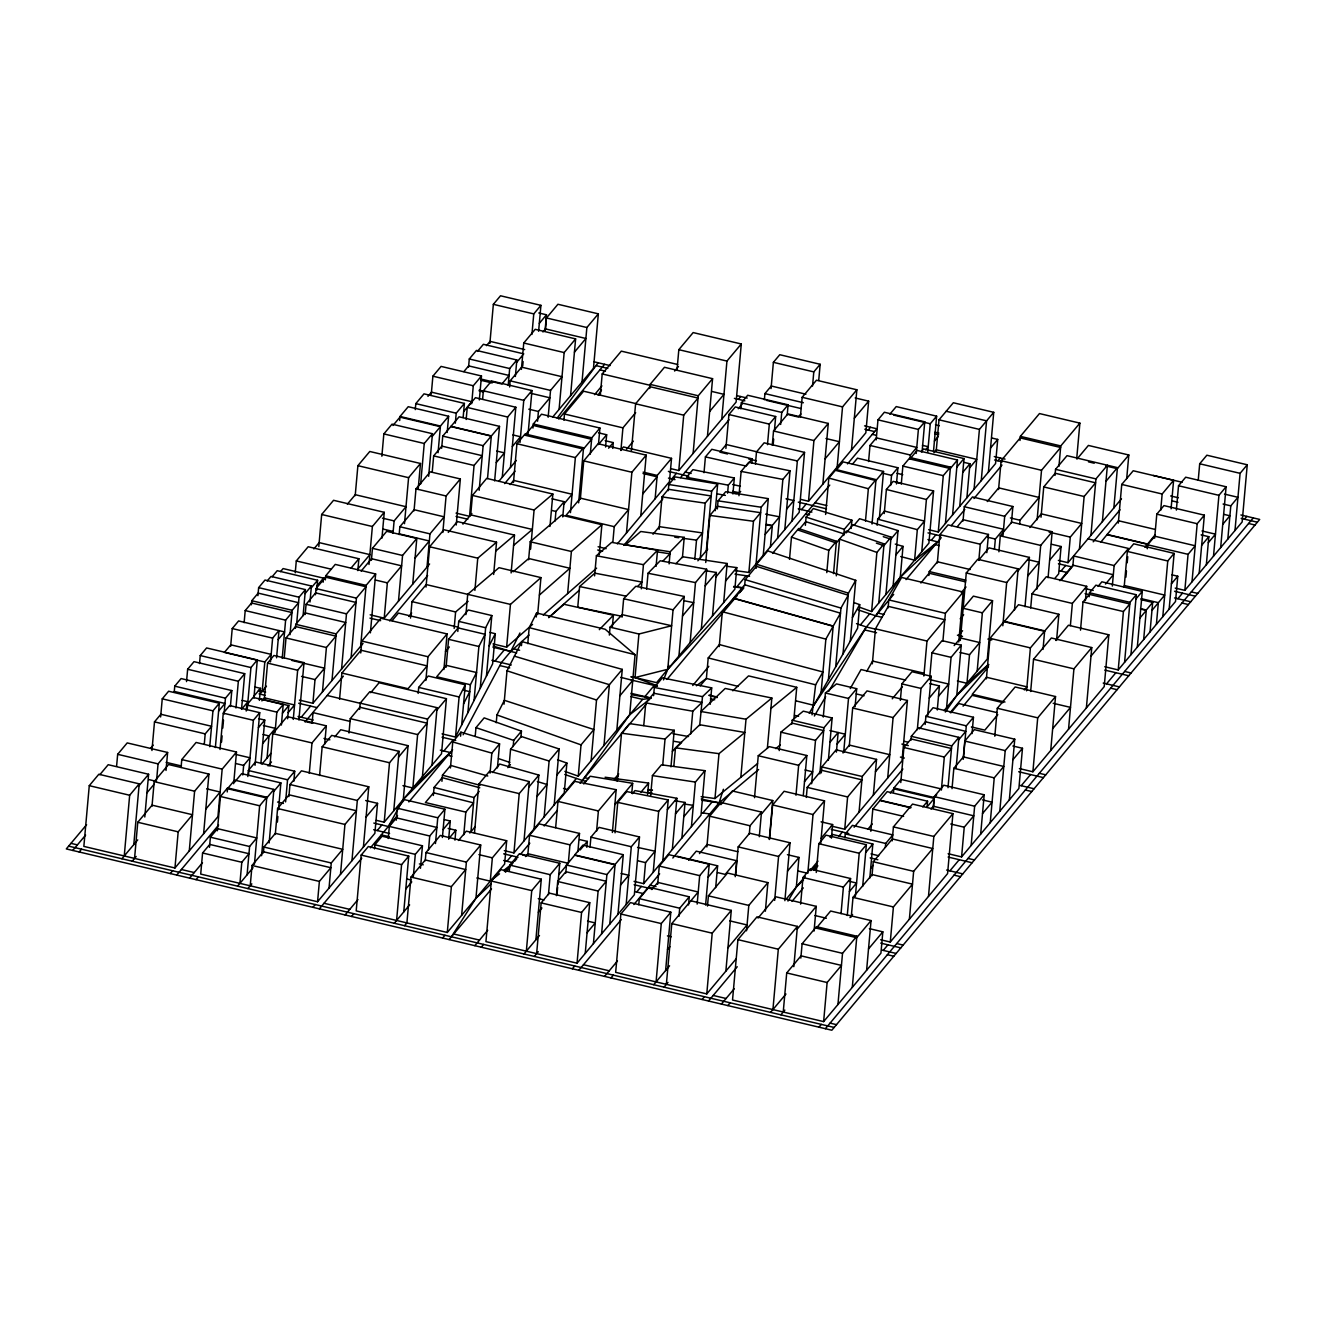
<?xml version="1.0" encoding="UTF-8"?>
<svg xmlns="http://www.w3.org/2000/svg" width="1326" height="1326" viewBox="0 0 1326 1326"><rect width="100%" height="100%" fill="white"/><g stroke="black" fill="none" stroke-linecap="round" stroke-linejoin="round"><path stroke-width="1.5" d="M133.793 844.579L139.213 783.848L98.82 774.268L89.273 785.672L83.853 846.402L174.949 867.983L217.928 816.667L222.171 769.13L236.492 752.024L196.099 742.461L181.778 759.566L181.065 767.489M116.589 766.279L117.666 754.312L127.213 742.908L167.623 752.472L166.015 770.439M124.246 855.966L129.666 795.252L139.213 783.848M134.556 858.419L137.771 822.269L152.109 805.164L192.502 814.728L178.181 831.833L174.949 867.983M144.783 817.015L148.611 774.268L108.202 764.704L99.848 774.682M151.943 750.499L154.496 721.874L160.86 714.266L211.58 726.283L205.198 733.875L204.287 744.101M151.993 806.324L154.197 781.627L168.535 764.522L208.928 774.086L203.607 833.772M160.628 716.952L162.253 698.835L168.617 691.227L219.32 703.244L215.359 747.549M156.634 779.837L158.059 763.875L167.623 752.472M174.22 692.155L174.75 686.155L181.115 678.564L231.818 690.564L230.392 706.526M186.535 681.597L187.646 669.265L194.01 661.657L244.713 673.674L241.597 708.598M199.53 663.564L200.243 655.558L206.607 647.95L257.31 659.95L253.912 698.023M189.27 850.878L194.607 791.191L208.928 774.086M209.74 746.72L212.956 710.835L219.32 703.244M239.923 883.365L241.796 862.265L248.956 853.712L209.757 844.43L202.58 852.983L200.707 874.083L317.56 901.746L374.86 833.341L377.545 803.341L365.661 800.523M209.491 847.331L210.386 837.203L217.563 828.667L256.763 837.949L249.603 846.502L247.084 874.812M220.017 749.472L223.265 713.156L229.63 705.548L259.73 712.675L255.04 765.301M221.541 742.079L222.105 735.831M222.785 728.107L223.497 720.117M224.028 714.134L225.453 698.172L231.818 690.564M230.641 646.392L232.232 628.557L238.597 620.949L284.56 631.938L278.195 639.546M217.365 830.756L220.431 796.478L227.591 787.926L266.808 797.224L261.587 855.701M227.227 791.97L227.591 787.926M235.962 707.985L238.349 681.266L244.713 673.674M244.133 622.656L245.211 610.573L251.575 602.982L291.985 612.546L285.62 620.154L282.206 658.409M233.674 783.716L236.492 752.024M251.426 604.772L251.774 600.728L258.156 593.12L298.549 602.7L292.184 610.291L289.996 634.706M246.205 711.051L246.752 705.001L253.117 697.41L283.217 704.537L281.377 725.04M247.183 709.708L250.946 667.558L257.31 659.95M257.924 595.656L258.636 587.633L265.001 580.042L305.411 589.606L303.09 615.645M242.791 774.997L243.653 765.4L250.017 757.792L235.962 754.477M247.813 776.539L248.343 770.505L255.504 761.953L294.72 771.235L293.825 781.279M248.476 775.064L253.365 720.283L259.73 712.675M259.399 700.393L260.476 688.327L254.625 686.951M262.2 691.277L264.819 661.989L271.184 654.381L230.774 644.817L224.409 652.409L264.819 661.989M264.255 699.995L267.554 663.099L273.918 655.492L304.019 662.619L298.897 720.018M260.874 763.643L264.752 720.068L258.736 718.642M250.216 885.801L252.039 865.464L263.493 851.773L330.837 867.718L319.384 881.409L317.56 901.746M270.504 661.889L272.626 638.121L279.007 630.53L276.57 657.812M254.426 864.254L259.647 805.777L266.808 797.224M267.056 758.024L269.029 735.897M269.874 766.113L272.775 733.659L287.112 716.554L326.312 725.836L324.688 744.101M263.41 852.833L263.924 847.049L275.377 833.358L342.721 849.303L331.268 862.994L329.03 888.072M275.046 732.383L276.852 712.128L283.217 704.537M284.212 658.127L286.018 637.955L295.565 626.552L335.959 636.132L326.411 647.519L322.45 691.89M269.128 842.971L273.902 789.418L234.685 780.119L227.525 788.672L266.741 797.97L273.902 789.418M295.234 572.815L296.295 560.931L308.179 546.743L358.882 558.743L357.821 570.628M275.278 834.468L277.598 808.495L289.068 794.821L356.412 810.766L344.942 824.44L340.484 874.381M277.383 822.07L277.88 816.485M278.493 809.705L280.88 782.92L241.664 773.638L234.503 782.191M295.4 628.375L295.764 624.331L305.311 612.927L345.721 622.491L336.158 633.894L331.997 680.487M287.626 718.758L288.803 705.598L258.703 698.47M296.709 623.237L299.046 597.214L305.411 589.606M285.587 801.899L287.56 779.787L294.72 771.235M293.261 719.421L297.654 670.227L304.019 662.619M288.902 796.578L289.98 784.528L301.433 770.837L368.777 786.799L363.407 847.016M305.162 614.518L306.091 604.291L315.638 592.888L356.031 602.452L346.484 613.855L341.561 669.083M309.986 602.021L311.411 585.993L271.018 576.429L267.189 580.987M318.804 546.561L321.671 514.488L333.555 500.3L384.258 512.317L381.954 538.174M315.472 594.744L316.019 588.578L325.566 577.175L365.976 586.755L356.412 598.142L351.108 657.679M316.715 590.319L317.61 580.274L277.217 570.694L272.128 576.777M323.13 582.213L323.494 578.136L283.101 568.572L280.548 571.622M299.427 700.095L312.903 703.294L315.024 679.592L324.572 668.188L291.869 660.447M312.14 722.819L313.052 712.626L350.313 721.46M325.334 579.876L325.699 575.815L335.246 564.412L375.639 573.976L370.385 632.85M309.273 773.373L311.991 742.941L326.312 725.836M319.599 775.495L322.168 746.803L331.715 735.4L399.06 751.345L393.756 810.799M355.202 495.659L357.887 465.675L369.772 451.486L420.475 463.487L418.154 489.476M339.555 699.299L341.893 673.044L361.004 650.237L427.154 665.901L408.06 688.708L341.893 673.044M349.003 733.013L350.279 718.642L359.827 707.239L427.171 723.184L417.624 734.587L412.85 787.992L402.955 785.638M360.655 646.276L366.092 585.379L375.639 573.976M360.755 652.956L361.816 641.071L380.927 618.264L447.077 633.944L443.895 669.564M368.993 564.462L372.374 526.505L384.258 512.317M371.396 560.252L372.457 548.334L386.711 531.312L416.812 538.439L412.734 584.103M381.855 456.227L383.844 433.917L392.032 424.154L432.442 433.718L428.646 476.283M359.644 709.311L360.191 703.145L369.755 691.741L437.083 707.686L431.961 765.185M351.954 860.707L357.324 800.473L368.777 786.799M399.673 420.524L400.038 416.48L408.226 406.701L448.619 416.265L447.177 432.475M403.75 911.923L408.739 856.099L368.346 846.535L361.169 855.088L356.197 910.896L447.293 932.476L504.609 864.071L506.681 840.734L466.288 831.153L458.465 840.485M370.169 614.833L384.209 618.165L387.358 582.86L401.629 565.837L371.529 558.71L361.153 571.092M393.01 533.284L394.12 520.903L406.005 506.714L355.302 494.714L347.362 504.162M399.159 534.544L399.872 526.737L414.126 509.714L444.227 516.842L429.972 533.864L427.005 567.08M374.529 848.872L374.893 844.778L382.054 836.225L422.464 845.789L420.458 868.265M404.48 523.654L408.59 477.675L420.475 463.487M415.27 409.618L415.817 403.618L424.005 393.855L464.398 403.419L463.139 417.491M398.48 601.142L402.557 555.461L416.812 538.439M376.286 820.313L384.209 822.203L389.512 762.748L399.06 751.345M414.027 510.891L415.983 488.863L430.254 471.841L460.354 478.968L456.243 525.013M388.253 838.496L389.33 826.43L396.491 817.877L436.9 827.441L429.74 835.993L428.48 850.065M420.64 484.04L424.254 443.497L432.442 433.718M410.513 618.082L411.988 601.623L426.243 584.584L510.444 604.391L540.942 577.606L498.99 567.677L467.713 594.28L465.907 614.634M431.281 394.154L432.889 376.186L441.077 366.407L481.471 375.987L479.332 399.955M396.292 820.197L397.352 808.214L404.513 799.661L444.923 809.225L442.403 837.485M432.21 472.172L433.668 455.895L441.856 446.116L482.25 455.696L474.062 465.459L469.537 516.311L456.061 513.129M373.816 823.065L388.303 826.512L403.303 799.396L408.093 745.693L340.749 729.748L334.782 736.875M426.027 587.07L429.624 546.76L443.895 529.737L496.537 542.201L493.653 574.456M438.061 452.713L440.431 426.044L448.619 416.265M396.59 920.459L401.579 864.651L408.739 856.099M418.154 693.415L418.684 687.415L428.248 676.011L465.277 684.78L461.697 724.858M441.657 448.271L442.751 436.105L459.094 416.795L499.504 426.359L494.631 480.924M425.861 680.487L427.983 656.735L447.077 633.944M406.9 922.913L410.994 877.083L425.315 859.977L465.708 869.541L451.387 886.646L447.293 932.476M442.834 532.472L446.083 495.99L460.354 478.968M413.298 876.817L415.303 854.342L422.464 845.789M422.414 776.588L427.536 719.09L437.083 707.686M455.315 423.193L456.21 413.198L464.398 403.419M468.559 367.12L469.288 358.981L476.448 350.429L516.842 359.992L515.366 376.485M425.248 860.74L425.978 852.552L440.298 835.446L480.708 845.01L475.951 898.266L451.404 936.786M466.172 419.497L467.249 407.447L475.437 397.684L515.831 407.248L510.46 467.448M433.353 795.467L434.066 787.445L442.254 777.666L479.797 787.76M446.083 667.293L448.586 639.314L458.133 627.911L485.067 634.292L478.885 646.491L474.062 700.46M471.691 403.734L473.283 385.75L481.471 375.987M370.733 692.719L379.087 682.741L446.431 698.686L441.508 753.781L384.209 822.203M454.155 628.425L455.614 611.949L468.128 601.308M435.458 843.535L437.762 817.777L444.923 809.225M441.939 781.296L442.47 775.18L450.658 765.417L487.786 776.008M457.818 631.458L458.713 621.38L468.277 609.977L491.83 615.546L486.443 676.061M470.631 515.665L472.437 495.41L486.692 478.388L552.859 494.051L549.958 526.455M482.631 398.96L483.36 390.772L491.548 380.993L531.958 390.557L528.113 433.569M450.426 767.986L452.763 741.963L460.934 732.184L499.57 743.869L497.432 767.903M489.874 343.335L493.355 304.334L500.515 295.781L540.925 305.345L538.605 331.268M442.055 733.875L455.514 737.057L459.094 696.979L465.277 684.78M479.167 490.305L483.145 445.669L499.504 426.359M448.685 838.828L450.276 821.009L444.492 819.65M460.586 736.195L460.934 732.184M474.89 590.418L477.758 558.163L496.537 542.201M454.967 840.154L455.846 830.242L448.155 828.418M487.52 478.57L491.333 435.889L450.939 426.326M467.879 712.659L470.382 684.73L476.564 672.531L446.265 665.354L436.702 676.757L470.382 684.73M463.785 834.734L465.807 812.109L473.548 802.876L433.585 792.782L425.397 802.545L465.807 812.109M475.238 735.847L475.968 727.643L484.156 717.88L521.45 731.156L520.903 737.289M480.244 688.26L485.647 627.745L491.83 615.546M508.19 385.302L509.681 368.545L516.842 359.992M461.63 915.371L466.387 862.115L480.708 845.01M509.598 386.96L510.145 380.844L521.599 367.153L562.009 376.717L550.539 390.408L548.152 417.242M502.272 477.211L507.643 417.027L515.831 407.248M470.979 831.667L474.028 797.539L479.183 791.373M474.459 833.126L478.835 784.047L489.509 771.301L529.289 781.611L524.002 840.899M489.808 632.403L495.311 633.712L492.626 663.862L455.514 737.057M521.4 369.39L523.753 343.003L535.223 329.312L575.617 338.892L570.561 395.712M522.709 365.926L523.107 361.534M513.477 482.482L516.925 443.746L525.113 433.967L583.539 447.807L578.633 502.852M490.04 773.141L491.83 753.118L499.57 743.869M520.007 442.47L523.77 400.336L531.958 390.557M496.239 722.753L496.935 714.946L504.361 700.31L593.899 729.532L581.037 744.88L578.252 776.141L564.876 771.384M531.925 334.434L533.765 313.897L540.925 305.345M511.123 572.948L514.505 535.091L457.354 521.549L448.287 532.389M493.023 643.939L506.631 647.154L510.444 604.391M504.013 704.205L506.996 670.79L521.831 641.585L622.259 669.381L616.839 730.079M476.813 877.978L490.272 881.16L492.36 857.839L506.681 840.734M535.886 939.786L541.29 879.204L500.88 869.641L491.333 881.044L485.929 941.626L577.042 963.19L634.342 894.785L639.497 836.955L599.103 827.391L590.915 837.17L590.02 847.132M532.953 428.083L533.317 423.988L541.505 414.209L599.932 428.049L598.474 444.409M545.069 330.622L546.478 314.792L538.787 312.969M545.4 330.075L546.478 317.958L557.931 304.267L598.341 313.848L593.468 368.346L552.727 416.994M537.56 421.204L538.422 411.491L549.892 397.8L530.649 393.258M508.969 767.174L510.576 749.207L521.251 736.46L559.174 748.991L554.185 804.882M528.61 559.787L530.218 541.754L561.495 515.151L601.888 524.715L599.203 554.782M521.466 645.629L521.831 641.585M530.599 549.13L534.08 510.013L552.859 494.051M513.162 746.538L513.709 740.389L521.45 731.156M527.765 643.64L529.19 627.646L536.599 613.01L605.137 629.237L635.055 654.712L629.701 714.731L582.346 780.45L564.76 774.467M509.283 871.083L509.83 865.116L519.378 853.729L559.771 863.292L557.865 884.773M504.328 850.646L513.941 852.916L519.228 793.611L529.289 781.611M536.251 617.004L536.599 613.01M537.643 614.518L540.942 577.606M559.091 409.386L564.163 352.567L575.617 338.892M555.08 520.985L555.925 511.438L564.114 501.676L552.03 498.808M563.948 420.193L564.495 414.01L583.606 391.203L635.983 403.618M527.748 855.519L529.555 835.281L539.102 823.877L579.512 833.441L577.887 851.657M534.063 828.899L538.87 775.08L499.703 764.041L492.592 772.528M562.754 516.941L564.114 501.676M526.339 951.19L531.743 890.608L541.29 879.204M570.445 512.615L575.368 457.586L583.539 447.807M582.015 382.021L586.871 327.522L598.341 313.848M544.124 816.882L549.113 761.008L559.174 748.991M567.627 593.584L571.39 551.5L601.888 524.715M536.632 953.626L541.157 902.89L549.345 893.111L589.755 902.674L585.23 953.427M580.324 499.322L583.755 460.868L598.092 443.762L646.21 455.15L640.789 515.88M548.45 894.586L550.224 874.696L559.771 863.292M555.644 827.689L557.981 801.401L574.755 781.379L616.192 789.716L612.38 832.463M590.285 454.188L591.761 437.829L599.932 428.049M577.771 607.01L579.595 586.556L594.844 573.163L641.9 582.081L637.69 586.407M557.583 759.765L566.898 763.08L564.246 792.865L513.941 852.916M600.297 395.297L602.203 373.949L621.314 351.141L677.719 364.501M556.439 895.63L557.699 881.475L565.887 871.696L606.297 881.276L598.109 891.039L593.402 943.648M556.937 895.116L557.649 887.16M565.754 873.188L566.484 865.016L574.672 855.237L615.065 864.801L606.894 874.58L601.59 933.885M568.324 863.06L569.948 844.844L579.512 833.441M605.568 447.011L606.662 434.762L598.59 432.856M594.595 575.882L596.402 555.76L611.651 542.367L657.53 550.273L656.088 566.368M612.745 448.42L613.275 442.602L605.203 440.68M591.114 760.793L596.534 700.012L622.259 669.381M612.844 542.284L614.236 526.671L628.557 509.565L580.423 498.162L566.103 515.267L614.236 526.671M620.899 450.509L622.922 427.85L635.668 412.651M586.805 847.314L587.335 841.397L579.628 839.573M577.042 963.19L581.567 912.454L589.755 902.674M609.347 635.088L610.059 627.165L622.225 614.684L671.636 625.739L638.917 634.01L610.059 627.165M612.297 627.447L613.391 615.247L563.948 604.275L548.699 617.667M603.976 745.444L609.396 684.664L514.405 656.155M596.584 831.187L598.391 810.965L616.192 789.716M631.391 450.923L635.602 403.784L649.922 386.678L698.056 398.065L683.719 415.171L678.779 470.531L670.757 468.625M626.469 532.986L631.889 472.255L646.21 455.15M622.01 617.203L623.651 598.755L635.817 586.258L684.249 596.451L678.929 655.939M649.757 388.501L650.121 384.374L664.459 367.285L712.576 378.672L707.438 436.32M617.236 781.279L621.529 733.195L629.568 723.598L674.238 730.278L670.973 766.859M615.032 832.827L617.75 802.379L626.784 791.589L668.221 799.926L662.785 860.839M609.778 924.106L615.098 864.469L623.286 854.706L582.893 845.143L574.705 854.905L615.098 864.469M641.303 588.827L643.458 564.677L657.53 550.273M638.917 634.01L635.038 677.553L657 685.625M646.607 589.258L648.033 573.263L660.215 560.765L706.659 569.235L701.305 629.237M617.966 914.327L623.286 854.706M655.127 498.775L657.199 475.454L671.536 458.348L623.402 446.945L620.8 450.061M665.619 970.516L670.823 912.189L630.43 902.608L620.866 914.012L615.662 972.339L706.775 993.92L736.063 958.947M631.773 793.296L632.668 783.335L590.186 776.24L583.738 783.948M659.121 529.323L662.022 496.885L668.387 489.277L711.217 495.974L705.183 503.151L700.294 557.898M626.154 904.564L631.309 846.734L639.497 836.955M643.756 725.554L645.779 702.863L653.817 693.266L701.984 702.448L692.769 711.217L690.747 733.908M677.039 369.722L678.829 349.683L693.15 332.577L741.284 343.981L736.096 402.109L678.779 470.531M668.271 490.67L668.818 484.52L675.183 476.912L717.664 484.007L715.278 510.692M671.536 458.348L669.448 481.67L617.352 543.859M653.602 695.669L654.331 687.465L662.37 677.868L711.697 687.879L710.239 704.288M647.569 794.523L648.596 783.086L605.087 777.235M669.1 563.898L670.177 551.765L684.233 537.361L640.74 531.494L625.474 544.887L670.177 551.765M638.767 904.763L639.314 898.647L648.862 887.243L689.255 896.824L688.542 904.962M650.618 795.849L652.425 775.594L661.459 764.804L704.951 770.671L700.99 815.225L643.674 883.646L634.06 881.359M643.674 883.646L645.547 862.629L655.11 851.226L637.574 847.397M663.497 679.906L667.757 669.298L673.061 609.811L684.249 596.451M653.221 872.243L658.657 811.33L668.221 799.926M662.718 765.102L665.039 739.046L674.238 730.278M682.442 557.566L684.233 537.361M693.117 453.426L698.255 395.778L712.576 378.672M657.663 884.276L659.287 866.077L668.834 854.673L709.228 864.237L705.598 905.045M673.84 766.146L675.481 747.814L699.747 724.742L744.831 732.466L718.99 753.665L714.979 798.517L701.139 796.644M656.072 981.92L661.276 923.576L670.823 912.189M694.791 559.323L696.515 540.13L702.531 532.936L659.37 526.671L653.005 534.262M704.007 472.719L705.415 456.89L711.78 449.299L752.19 458.862L751.825 462.824M690.117 642.596L695.487 582.595L706.659 569.235M672.332 849.436L676.89 798.302L634.939 790.578L632.353 793.661M666.365 984.356L671.785 923.609L698.222 892L657.829 882.42L651.862 889.547M706.327 550.704L711.631 491.2L717.664 484.007M705.73 562.489L709.94 515.416L717.565 506.3L760.627 512.698L753.45 521.267L748.875 572.451L735.035 570.578M681.879 838.032L685.061 802.445L674.951 800.755M721.758 419.215L726.946 361.07L741.284 343.981M678.978 916.365L679.708 908.211L689.255 896.824M717.333 508.935L718.062 500.847L725.687 491.731L768.301 498.659L763.246 555.296M699.68 725.537L702.498 696.647L711.697 687.879M691.426 826.628L695.404 782.075L704.951 770.671M725.886 448.47L728.919 414.541L735.284 406.933L775.677 416.513L774.401 430.884M812.026 714.847L815.623 684.813L822.932 671.967L719.405 644.585L708.217 657.945L706.377 678.448L700.161 685.874M712.493 615.877L716.371 572.5L706.493 570.843M727.593 493.173L728.305 485.183L734.339 477.99L692.901 469.653L686.536 477.261L728.305 485.183M719.222 646.624L722.322 611.734L733.51 598.374L833.159 626.27M732.913 493.985L734.339 477.99M723.681 602.518L727.162 563.5L682.675 556.771L675.912 563.716M740.803 408.856L741.333 402.855L747.698 395.264L788.108 404.828L787.213 414.823M697.144 904.083L699.68 875.641L709.228 864.237M706.874 846.966L709.625 816.186L721.079 802.512L761.489 812.076L759.284 836.739M738.963 495.725L741.135 471.41L748.759 462.31L790.047 470.813L784.81 529.555M726.913 566.285L736.792 567.611L734.869 589.158L656.569 682.658L631.176 676.641M707.487 906.056L708.399 895.846L727.51 873.038L767.903 882.619L765.351 911.211M715.675 887.674L717.631 865.828L677.221 856.264M706.775 993.92L712.195 933.189L731.289 910.382L690.896 900.818M755.439 463.918L756.5 451.917L764.141 442.818L804.534 452.381L799.18 512.4L748.875 572.451M744.632 585.744L745.179 579.677L756.367 566.318L848.242 595.241L840.949 608.07L835.712 666.779M764.373 399.772L764.92 393.607L771.284 386.015L805.91 394.203M771.052 388.568L773.389 362.329L779.771 354.722L820.164 364.285L818.722 380.446M756.069 563.865L761.124 507.228L768.301 498.659M756.185 568.307L756.549 564.263L767.737 550.903L855.734 580.324L850.314 641.088M767.489 444.658L769.312 424.105L775.677 416.513M740.82 777.301L746.008 719.222L771.848 698.023L725.206 688.459L700.94 711.515L746.008 719.222M772.262 445.138L773.539 430.983L787.859 413.878L828.269 423.442L822.849 484.139M725.869 971.113L731.289 910.382M773.124 445.271L773.671 439.105M735.234 876.701L736.659 860.723L696.266 851.159L688.625 860.276M735.681 874.845L738.184 846.9L749.638 833.209L790.047 842.772L784.876 900.685M780.666 424.436L781.743 412.419L788.108 404.828M770.439 546.71L772.345 525.394L779.522 516.808L765.616 514.156M793.826 966.654L797.423 926.41L757.013 916.846L737.919 939.653L732.532 1000.019L823.628 1021.6L880.928 953.179L882.834 931.83L869.375 928.648M749.289 833.971L750.019 825.766L761.489 812.076M754.511 797.672L758.257 755.737L769.329 746.637L806.838 755.522L803.274 795.517M777.616 538.124L782.87 479.399L790.047 470.813M746.538 930.802L748.809 905.409L767.903 882.619M767.373 748.162L771.848 698.023M800.357 417.358L802.147 397.303L816.468 380.214L856.861 389.778L851.491 449.945M792.003 520.969L797.357 460.951L804.534 452.381M789.5 559.357L791.473 537.113L798.666 528.527L836.408 541.273L833.524 573.628M769.279 839.441L772.76 800.539L732.35 790.976L720.896 804.65M769.561 839.424L772.644 804.965L784.097 791.274L824.507 800.854L820.711 843.419M779.24 750.582L780.881 732.167L791.953 723.068L823.695 730.593L815.507 740.356L811.628 783.749M812.54 386.032L813.799 371.893L820.164 364.285M805.363 525.361L806.109 517.123L813.286 508.554L851.922 520.24L851.176 528.461M800.821 499.421L808.512 501.245L813.932 440.547L828.269 423.442M774.666 900.387L778.577 856.463L790.047 842.772M791.837 724.245L792.202 720.233L803.274 711.15L832.131 717.979L828.369 760.196M793.909 719.024L796.744 687.316L748.544 675.895L732.83 690.813M772.925 1009.583L778.312 949.217L797.423 926.41M795.981 795.252L798.65 765.301L806.838 755.522M825.601 514.455L828.849 478.089L836.043 469.52L875.989 479.614L872.027 524.052M783.235 1012.02L786.716 972.936L801.037 955.847L841.446 965.411L827.126 982.516L823.628 1021.6M787.975 901.083L796.329 886.995L798.981 857.425L787.429 854.69M806.307 797.456L807.202 787.379L821.523 770.273L861.933 779.837L847.612 796.943L844.728 829.231L831.253 826.048M826.794 572.633L828.783 550.389L836.408 541.273M837.17 467.05L842.54 406.883L856.861 389.778M800.622 904.1L802.992 877.514L810.169 868.961L850.563 878.525L847.264 915.504M821.109 692.47L825.866 639.115L840.485 613.192L744.731 584.783L733.543 598.142L833.192 626.038L828.402 679.625M824.507 800.854L813.037 814.529L807.799 873.32L798.169 871.033M800.838 958.085L802.114 943.764L816.451 926.659L856.845 936.222L852.287 987.389M823.264 717.051L825.418 693.001L836.491 683.901L856.695 688.691L855.088 706.725M836.325 575.832L839.59 539.135L876.884 552.412L884.044 543.859L846.369 531.046L836.258 542.964L798.517 530.218L805.694 521.632L843.883 533.848M819.833 773.87L823.943 727.759L832.131 717.979M821.291 772.876L821.822 766.942L836.159 749.836L876.552 759.4L873.37 795.02M843.734 535.505L844.281 529.339L851.922 520.24M816.252 872.491L818.822 843.701L825.982 835.148L866.375 844.712L862.662 886.431M814.065 931.051L816.269 906.354L775.876 896.79L758.041 918.073M843.005 653.933L848.425 593.17L855.734 580.324M836.408 752.124L838.148 732.499L829.96 742.262M855.187 397.949L868.646 401.148L865.828 432.84L808.512 501.245M831.419 838.181L832.629 824.557L821.076 821.822M868.58 461.514L870.005 445.453L876.37 437.862L916.78 447.426L910.415 455.033L910.05 459.045M843.668 752.571L848.507 698.454L856.695 688.691M865.48 521.052L868.364 488.73L875.989 479.614M853.977 602.617L859.712 604.656L857.607 628.242L809.241 713.338M876.188 439.9L877.978 419.861L884.359 412.253L924.752 421.817L922.067 451.884M849.27 746.223L852.684 708.018L867.005 690.912L907.415 700.476L902.028 760.826L844.728 829.231M844.944 837.817L845.292 833.905L852.452 825.352L892.862 834.916L885.685 843.469L885.337 847.38M841.032 913.664L843.402 887.077L850.563 878.525M877.149 525.278L877.696 519.162L884.475 511.074L924.487 521.101L917.327 529.654L914.592 560.218L900.719 556.555M879.32 518.764L883.53 471.459L843.137 461.896L835.944 470.465L875.906 480.576L883.53 471.459M858.552 606.877L871.613 611.535L876.884 552.412M837.949 1004.495L842.524 953.328L856.845 936.222M884.243 513.543L886.398 489.476L893.177 481.388L933.57 490.951L928.913 543.113L871.613 611.535M859.049 812.125L862.232 776.506L876.552 759.4M872.342 663.829L875.458 628.839L888.238 606.363L944.808 619.756L926.99 641.038L923.857 676.028M878.773 602.982L884.044 543.859M851.259 916.879L852.999 897.37L872.11 874.58L912.503 884.144L893.409 906.951L890.276 942.04L880.646 939.753M890.624 485.482L891.536 475.354L897.901 467.746L857.491 458.183L852.403 464.266M855.369 896.459L859.215 853.264L866.375 844.712M885.934 594.429L891.055 537.129L852.983 524.781L846.203 532.87M896.459 483.973L897.901 467.746M888.105 607.921L888.818 599.932L901.581 577.456L963.206 592.042L958.764 641.999M901.266 484.189L902.873 466.089L910.05 457.536L950.444 467.1L945.421 523.422M870.834 831.286L872.823 809.075L879.983 800.523L910.763 807.816M893.111 585.877L898.033 530.599L859.58 518.715L853.927 525.461M869.806 878.094L872.84 843.999L832.446 834.435L830.059 837.286M871.994 875.724L873.254 861.751L892.348 838.96L932.758 848.524L913.647 871.331L909.371 919.233M858.121 609.861L875.724 615.844L900.271 577.324L903.023 546.378L895.265 544.091M866.607 970.284L871.049 920.592L830.64 911.028L816.319 928.134L856.712 937.697L871.049 920.592M916.233 453.475L918.388 429.425L924.752 421.817M887.707 777.931L893.094 717.581L907.415 700.476M900.354 700.377L901.829 683.885L912.006 671.718L931.183 676.26L927.636 716.007M893.558 791.92L893.906 787.975L901.067 779.423L941.46 788.987M892.183 840.883L893.426 826.894L912.52 804.086L952.93 813.65L947.576 873.619L890.276 942.04M927.736 452.1L930.272 423.756L936.637 416.165L896.227 406.585L889.862 414.193M900.785 782.555L903.918 747.499L911.078 738.947L951.488 748.51L944.311 757.063L941.377 790.064M921.752 551.666L926.41 499.504L933.57 490.951M933.537 450.973L936.637 416.165M936.239 450.757L939.007 419.812L953.328 402.756L993.738 412.32L988.4 472.106M910.945 740.356L911.31 736.344L918.47 727.792L958.88 737.355L956.162 767.737M928.896 575.501L929.261 571.556L937.449 561.776L970.151 569.534M917.327 729.665L921.006 688.426L931.183 676.26M928.631 529.687L938.261 531.975L943.283 475.653L950.444 467.1M937.333 563.003L939.869 534.643L948.057 524.881L988.45 534.444L986.826 552.677M925.167 724.444L925.896 716.272L933.073 707.719L973.466 717.283L972.008 733.626M929.758 676.94L931.913 652.806L942.09 640.64L961.267 645.182L956.775 695.454L945.339 712.012M952.582 514.869L957.471 460.006L917.078 450.426L909.918 458.978L950.311 468.559L957.471 460.006M927.023 807.352L927.57 801.219L887.177 791.655L880.016 800.208L910.796 807.501M942.885 641.303L945.388 613.325L963.206 592.042M937.283 709.974L939.421 685.923L929.841 683.652M959.742 506.317L964.002 458.564L923.609 448.984L921.222 451.835M933.189 808.412L934.233 796.628L943.797 785.224L984.19 794.788L980.676 834.104M933.388 807.882L934.233 798.401L893.823 788.837L890.243 793.114M928.482 896.426L933.835 836.457L952.93 813.65M963.024 521.068L964.3 506.731L972.488 496.952L1012.882 506.515L1011.423 522.908M946.598 707.62L951.073 657.348L961.267 645.182M966.903 497.764L969.936 463.785L964.168 462.409M960.306 640.458L966.273 572.965L977.743 559.29L1018.136 568.854L1014.456 610.093M974.063 489.211L979.417 429.392L993.738 412.32M947.991 787.694L951.72 745.908L958.88 737.355M952.018 788.672L953.842 768.301L963.389 756.897L1003.782 766.461L994.235 777.865L990.24 822.7M981.24 480.658L986.577 420.839L946.167 411.259M957.389 681.017L966.969 683.288L969.521 654.696L979.715 642.546L960.538 638.005L954.156 645.596M978.82 560.417L980.262 544.224L988.45 534.444M963.173 759.251L964.798 741.052L974.345 729.648L1014.755 739.212L1009.335 799.893M963.389 758.505L966.306 725.836L973.466 717.283M977.163 671.138L982.367 612.827L992.544 600.678L973.367 596.136L963.19 608.286L982.367 612.827M991.947 438.061L997.716 439.42L995.561 463.553L938.261 531.975M948.123 853.712L961.582 856.911L964.234 827.209L973.781 815.822L933.388 806.241L931.001 809.092M998.561 489.526L1001.13 460.719L1020.224 437.911L1060.634 447.492L1041.523 470.282L1037.114 519.759M994.45 549.13L995.362 539.052L1003.533 529.273L963.14 519.709L957.289 526.687M992.544 600.678L987.34 658.972L944.046 710.653M971.129 845.507L974.643 806.191L984.19 794.788M986.378 678.846L990.008 638.32L1004.263 621.281L1044.656 630.861L1043.015 649.425M998.892 551.782L1000.301 535.853L1011.771 522.162L1052.164 531.726L1048.07 577.755M1003.003 535.323L1004.694 516.295L1012.882 506.515M1002.821 625.773L1006.683 582.528L1018.136 568.854M1020.009 440.447L1020.374 436.37L1039.468 413.563L1079.878 423.127L1076.778 457.801M994.815 736.228L997.301 708.266L1015.136 686.984L1055.529 696.548L1050.722 750.499M1019.644 524.3L1020.009 520.24L1039.103 497.432L998.71 487.869L987.24 501.543M999.787 811.297L1005.207 750.615L1014.755 739.212M1024.998 606.695L1029.407 557.417L988.997 547.853L978.803 560.003M1030.7 607.988L1031.959 593.849L1046.297 576.76L1086.69 586.324L1085.43 600.446M1041.026 517.223L1043.744 486.94L1055.198 473.249L1095.591 482.813L1084.138 496.504L1079.447 549.014M1026.573 690.813L1030.401 647.884L1058.877 614.286L1018.484 604.722L1004.213 621.745L1044.623 631.309M1012.865 746.008L1022.479 748.278L1018.882 788.489L961.582 856.911M1036.799 589.258L1040.711 545.417L1052.164 531.726M1030.667 691.476L1033.534 659.287L1051.369 637.988L1091.762 647.569L1086.375 707.935M1055.015 475.388L1055.546 469.338L1067.016 455.663L1117.437 467.63L1113.84 507.957M1058.944 466.321L1060.767 445.934L1079.878 423.127M1019.429 768.583L1032.888 771.782L1037.711 717.83L1055.529 696.548M1051.468 544.24L1061.098 546.511L1058.662 573.843L1054.833 578.401M1056.557 640.441L1058.877 614.286M1058.363 560.417L1067.994 562.688L1070.281 537.113L1081.734 523.438L1041.324 513.875L1029.871 527.549M1072.833 566.252L1073.745 555.992L1114.138 565.556L1128.476 548.45L1088.066 538.886M1070.38 625.623L1072.369 603.429L1086.69 586.324M1068.541 729.217L1073.927 668.851L1091.762 647.569M1080.508 630.165L1083.01 601.987L1089.375 594.38L1129.785 603.96L1123.42 611.551L1118.216 669.928L1104.74 666.729M1090.917 535.323L1095.956 478.901L1107.409 465.227L1102.37 521.648M1089.176 596.783L1089.524 592.772L1095.889 585.18L1136.299 594.744L1130.945 654.729M1112.315 586.075L1114.138 565.556M1118.299 523.107L1121.746 484.438L1133.216 470.763L1173.609 480.327L1171.073 508.819M1055.695 640.441L1068.425 625.242L1108.834 634.806L1104.21 686.636L1032.888 771.782M1126.702 478.57L1128.807 455L1088.397 445.437L1076.944 459.111M1124.15 587.236L1127.349 551.417L1133.713 543.809L1174.123 553.39L1169.151 609.115M1125.907 577.191L1126.454 571.025M1127.183 562.821L1127.746 556.671M1124.581 662.32L1129.934 602.352L1136.299 594.744M1137.31 647.121L1142.283 591.396L1101.889 581.816L1098.061 586.374M1147.123 547.771L1147.454 544.008L1107.044 534.444M1147.305 548.765L1147.67 544.771L1154.83 536.218L1195.223 545.782L1188.063 554.334L1184.847 590.368L1175.234 588.081M1143.675 639.513L1146.31 610.01L1152.675 602.402L1141.139 599.667M1154.648 538.19L1156.802 514.156L1163.963 505.604L1204.356 515.168L1199.168 573.263M1160.698 510.295L1162.156 494.001L1173.609 480.327M1150.04 631.922L1152.675 602.402M1156.405 624.314L1158.344 602.684L1141.023 598.59M1162.786 616.723L1167.758 560.981L1174.123 553.39M1176.361 510.096L1178.532 485.747L1185.693 477.211L1226.102 486.775L1220.666 547.605M1172.002 574.871L1177.77 576.23L1175.516 601.507L1118.216 669.928M1198.24 480.095L1199.698 463.769L1206.859 455.216L1247.252 464.78L1242.147 521.963L1184.847 590.368M1192.008 581.816L1197.196 523.72L1204.356 515.168M1206.345 564.71L1208.831 536.698L1201.141 534.875M1213.505 556.158L1218.926 495.327L1226.102 486.775M1227.826 539.052L1230.793 505.852L1237.954 497.3L1224.495 494.101M1234.987 530.499L1240.092 473.332L1247.252 464.78M631.126 677.056L635.038 677.553L667.757 669.298L668.818 665.387M672.829 858.038L719.09 802.827L723.399 789.268M519.941 632.983L510.725 651.464L501.394 662.602L463.122 734.77M489.128 645.911L495.311 633.712M463.57 703.841L469.752 691.642L463.818 690.233M852.419 617.502L859.712 604.656M850.248 688.575L861.055 669.547L905.592 680.089M866.69 671.42L872.591 661.044L924.106 673.243M814.363 716.023L825.667 696.697M828.733 691.426L866.375 626.983L893.674 594.396M876.287 629.336L866.375 626.983L813.799 705.316L795.898 700.841M598.076 395.082L601.49 390.093M557.169 418.088L598.142 362.777M392.96 425.497L399.971 417.126L440.381 426.69L432.193 436.469M427.95 396.341L431.464 392.164L471.857 401.728L463.686 411.508M477.426 351.423L483.393 344.296L523.787 353.876M313.881 548.914L319.168 542.616L369.871 554.616L357.987 568.804M463.885 371.595L468.658 365.893L509.068 375.457L501.908 384.01L480.741 378.987M486.476 345.638L490.056 341.362L524.682 349.567M86.604 824.706L66.3 848.922L831.833 1030.219L1259.7 519.427L1240.887 514.969M150.634 748.245L153.236 745.146M72.731 850.447L85.626 835.082M79.179 851.972L81.516 849.187M139.048 785.672L148.611 774.268M305.046 593.6L311.411 585.993M311.245 587.866L317.61 580.274M317.129 585.744L323.494 578.136M539.317 323.345L546.478 314.792M146.954 792.799L154.114 784.246M218.624 711.051L224.989 703.46L174.286 691.443M516.626 362.429L522.593 355.302M542.947 331.964L545.5 328.914L585.893 338.478L574.44 352.169M350.959 568.208L358.882 558.743M241.531 709.344L247.896 701.736L242.045 700.36M254.095 695.935L260.476 688.327M121.909 858.767L137.738 839.872M259.863 694.078L266.46 686.205M261.902 700.907L264.454 697.857L294.554 704.984L288.19 712.592M132.219 861.204L136.164 856.48M258.388 727.659L264.752 720.068M282.438 713.189L288.803 705.598M415.071 558.014L429.326 540.991L399.225 533.864M205.795 809.125L220.133 792.036L206.657 788.837M496.255 462.641L504.444 452.879L496.753 451.055M262.664 743.505L275.394 728.372L263.36 725.521M512.333 446.53L520.521 436.751L512.814 434.928M170.275 873.552L172.612 870.768M261.968 764.091L270.885 753.45M301.234 717.233L310.566 706.078M312.903 703.294L363.042 643.425M384.209 618.165L429.591 563.981M462.923 524.151L471.874 513.527M498.758 481.404L516.311 460.47M176.723 875.077L218.608 825.07M268.117 765.98L271.482 761.969M305.03 721.891L343.384 676.127M389.629 620.916L427.635 575.55M504.626 483.625L515.035 471.194M558.727 419.033L604.59 364.302M392.082 620.667L398.446 613.076L458.597 627.314M510.145 484.603L513.659 480.41L572.086 494.25L563.898 504.013M189.601 878.127L202.48 862.745M408.806 616.424L411.673 613.01M594.562 394.684L601.938 385.866M196.033 879.652L198.37 876.867M273.72 791.473L280.88 782.92M598.474 444.541L606.662 434.762M237.586 886.149L253.051 867.685M608.584 448.188L613.275 442.602M674.636 371.065L678.464 366.506M445.503 651.547L449.332 646.972M247.879 888.586L251.841 883.862M626.717 449.083L633.38 441.144M436.884 710.09L446.431 698.686M398.546 757.096L408.093 745.693M494.946 661.077L504.294 649.939M366.092 817.031L377.545 803.341M709.659 411.441L723.979 394.336L711.946 391.485M642.745 493.935L657.083 476.83L643.044 473.498M312.903 907.332L315.223 904.531M377.197 830.557L381.871 824.987M443.845 750.997L453.177 739.858M671.785 478.885L676.442 473.316M738.416 399.325L740.753 396.54M319.334 908.857L361.766 858.187M370.451 847.828L397.535 815.49M408.872 801.948L452.614 749.737M623.784 545.384L662.867 498.742M680.553 477.625L729.035 419.745M738.267 408.723L742.527 403.634M345.091 914.957L357.97 899.575M351.523 916.481L353.86 913.68M752.19 458.862L746.157 466.056L705.415 456.89M443.099 829.562L450.276 821.009M800.937 413.994L798.385 417.027L788.771 414.756M405.806 889L411.773 881.873M507.825 767.671L510.411 764.588M448.685 838.794L455.846 830.242M738.267 494.3L740.67 491.432M394.27 923.261L409.618 904.912M469.835 833.026L475.288 826.529M697.89 560.782L707.686 549.097M404.563 925.697L407.148 922.614M528.809 787.097L538.87 775.08M705.183 585.86L716.371 572.5M682.509 615.993L693.697 602.634L683.802 600.695M715.974 576.86L727.162 563.5M619.905 695.752L632.751 680.404L620.767 677.337M536.947 796.495L547.008 784.495L537.378 781.544M854.325 418.254L868.646 401.148M556.837 775.097L566.898 763.08M825.104 458.829L839.424 441.724L825.965 438.525M725.604 580.97L736.792 567.611M765.102 534.477L772.296 525.908L766.262 524.847M786.633 509.101L793.826 500.532L786.036 498.808M442.635 938.046L444.972 935.261M506.946 861.27L511.604 855.701M567.014 789.567L576.346 778.412M578.252 776.141L642.563 699.382L649.574 698.371M644.884 696.598L654.232 685.443M736.775 586.904L746.107 575.749M801.517 509.615L806.191 504.029M868.165 430.055L870.486 427.27M449.066 939.57L491.515 888.917M505.471 872.243L509.748 867.138M514.538 861.403L516.875 858.618M520.372 854.441L529.82 843.17M544.207 825.999L557.45 810.186M580.026 783.252L646.375 704.04M666.978 679.426L737.057 595.772M739.693 592.623L743.654 587.899L733.643 586.44M772.528 553.423L829.761 485.101M847.513 463.901L876.934 428.795L864.552 425.861M525.527 856.579L527.914 853.729L568.307 863.309L558.76 874.696M474.824 945.67L487.703 930.288M614.386 779.075L618.712 773.887M692.736 685.525L708.813 666.332M481.255 947.195L483.592 944.41M614.866 804.584L632.668 783.335M580.158 849.949L587.335 841.397M925.681 449.763L928.217 446.729L922.448 445.354M538.339 912.271L541.92 907.995M934.416 441.11L938.228 436.552M640.955 792.202L648.596 783.086M933.952 452.647L936.338 449.796L976.732 459.36L969.571 467.912M524.002 953.974L539.467 935.51M534.295 956.411L538.257 951.687M891.055 537.129L883.895 545.682L876.353 543.113M898.033 530.599L890.873 539.152L883.265 536.682M667.343 809.689L676.89 798.302M956.842 467.117L964.002 458.564M675.498 813.849L685.061 802.445M962.775 472.338L969.936 463.785M895.862 554.931L903.023 546.378M620.585 885.022L628.773 875.259L621.065 873.436M990.555 447.973L997.716 439.42M683.785 816.766L693.332 805.363L685.144 804.136M587.07 932.708L595.258 922.946L587.567 921.122M572.368 968.776L574.705 965.991M636.679 892L641.336 886.431M702.879 812.954L712.228 801.816M860.375 624.944L869.707 613.805M931.25 540.328L935.924 534.759M997.898 460.768L1000.235 457.984M578.799 970.3L621.248 919.631M633.878 904.547L659.652 873.784M906.039 579.628L941.195 537.676M951.206 525.726L964.781 509.515M973.997 498.51L1001.992 465.078M920.924 583.009L929.112 573.23L965.659 581.882M699.465 853.579L707.106 844.447L737.886 851.74M604.557 976.4L617.435 961.018M611.004 977.925L613.325 975.124M708.084 877.232L717.631 865.828M761.29 814.214L772.76 800.539M736.659 860.723L725.206 874.398L717.515 872.574M961.317 592.573L966.008 586.987M804.517 781.594L812.705 771.815L804.998 769.992M837.12 744.002L845.308 734.223L829.927 730.576M667.492 949.549L669.879 946.698M842.872 752.87L849.369 745.096L889.779 754.676L875.458 771.765M892.249 698.802L902.442 686.636M653.735 984.704L669.564 965.809M960.173 618.861L963.67 614.7M664.028 987.141L667.989 982.417M958.615 635.469L962.577 630.745M1017.937 571.092L1029.407 557.417M1105.967 481.305L1117.437 467.63M1128.807 455L1117.337 468.691L1105.801 465.956M1027.749 575.948L1039.203 562.274L1027.667 559.539M929.244 698.089L939.421 685.923M787.511 871.099L798.981 857.425M1049.628 560.185L1061.098 546.511M727.957 947.775L747.052 924.968L729.748 920.857M938.51 696.233L948.703 684.083L929.526 679.542M821.159 838.247L832.629 824.557M919.448 728.886L925.415 721.758L965.809 731.339L958.648 739.875M702.1 999.489L704.438 996.704M786.152 899.161L805.247 876.353M810.335 870.27L817.976 861.154M838.894 836.192L842.391 832.015M1060.982 571.058L1065.656 565.473M1067.994 562.688L1121.481 498.841M1059.905 580.722L1072.933 565.174L1113.326 574.738L1105.519 584.07M708.548 1001.014L737.239 966.753M792.02 901.365L803.291 887.906M854.11 827.242L902.89 768.997M950.212 712.526L988.5 666.796M1061.181 580.026L1072.088 566.998L1058.43 563.765M1093.188 541.82L1120.006 509.797M950.908 712.824L958.698 703.542L997.169 712.659M963.09 706.178L972.173 695.338L1002.953 702.631M1100.663 542.317L1118.514 520.753L1155.062 529.405M721.41 1004.064L734.306 988.682M867.95 829.148L872.259 823.993M727.858 1005.589L730.195 1002.804M797.175 929.161L816.269 906.354M865.679 852.552L872.84 843.999M849.402 891.586L856.563 883.033L848.872 881.21M997.798 714.664L984.837 730.129L971.361 726.946M870.685 868.265L873.072 865.414M922.797 806.921L927.57 801.219M1024.335 689.934L1026.921 686.835L986.527 677.271L972.256 694.294L1004.975 702.034M936.686 794.688L934.3 797.539L893.906 787.975M927.056 806.954L934.233 798.401M1144.885 547.323L1155.095 534.875M770.588 1012.368L785.953 994.036M849.983 917.592L852.585 914.476M780.898 1014.804L784.843 1010.097M1135.918 598.987L1142.283 591.396M1091 656.088L1108.834 634.806M1012.931 759.682L1022.479 748.278M1139.912 618.032L1146.277 610.441L1140.509 609.065M1201.671 545.251L1208.831 536.698M1171.405 583.838L1177.77 576.23M1222.738 524.334L1229.898 515.781L1224.13 514.422M1052.662 728.67L1070.496 707.388L1053.176 703.294M1208.301 542.715L1215.461 534.163L1202.002 530.964M868.513 948.935L882.834 931.83M1151.963 610.408L1164.709 595.092L1124.315 585.528M982.516 813.584L992.063 802.18L982.45 799.893M818.954 1027.169L821.291 1024.385M883.265 950.394L887.939 944.825M949.913 870.834L959.245 859.696M1021.219 785.705L1030.551 774.566M1106.53 683.851L1115.879 672.713M1177.853 598.722L1182.51 593.153M1244.484 519.162L1246.821 516.378M825.402 1028.694L1253.269 517.902M667.757 669.298L743.654 587.899L733.593 587.02M615.165 779.141L617.999 776.174M662.95 561.031L669.995 553.82L657.795 551.947M599.319 629.668L613.391 615.247M403.303 799.396L450.276 752.522L440.315 750.168M796.329 886.995L803.523 879.95M813.6 870.071L817.91 865.845M956.775 695.454L988.831 664.691M672.365 751.328L681.564 742.56L673.591 741.251M412.85 787.992L450.276 752.522M475.951 898.266L490.918 884.077M504.394 871.315L511.886 864.22M900.271 577.324L937.697 541.853L927.935 539.549M810.816 870.585L816.849 865.132M529.041 635.088L510.725 651.464L493.173 646.044M548.881 617.386L579.479 590.053M539.384 595.059L569.898 568.274L528.709 558.511L513.079 571.821M506.631 647.154L532.555 624.38M543.229 615.015L596.617 568.141M966.969 683.288L988.45 664.442M495.742 551.052L514.505 535.091M513.576 545.417L532.356 529.455L470.697 514.869M702.084 800.324L719.09 802.827L758.605 769.544M770.903 708.515L796.744 687.316M714.979 798.517L757.544 763.577M775.776 748.61L780.334 744.864M490.272 881.16L499.521 873.817M504.145 870.154L511.836 864.022M914.592 560.218L937.697 541.853M629.701 714.731L649.79 699.299M696.399 685.757L706.377 678.448L738.201 686.404M648.315 790.097L652.342 790.445M709.94 515.416L753.45 521.267M674.752 537.196L678.713 537.726M682.658 538.257L696.515 540.13M621.529 733.195L665.039 739.046M675.481 747.814L718.99 753.665M648.513 789.55L652.475 790.097M662.022 496.885L705.183 503.151M734.985 574.125L749.555 576.246M647.386 792.318L652.094 792.998M701.752 812.788L709.758 813.965M718.062 500.847L761.124 507.228M652.425 775.594L695.404 782.075M668.818 484.52L711.631 491.2M631.507 694.708L651.331 698.106L630.977 693.299M766.312 524.317L772.345 525.394M645.779 702.863L692.769 711.217M672.862 733.742L688.525 736.527M741.135 471.41L782.87 479.399M717.416 493.885L725.372 495.394M596.402 555.76L643.458 564.677M654.331 687.465L702.498 696.647M648.033 573.263L695.487 582.595M579.595 586.556L625.822 596.087M577.755 607.192L621.977 616.308M732.549 491.333L738.416 492.592M732.383 493.057L736.295 493.885M701.239 799.014L719.09 802.827M617.75 802.379L658.657 811.33M756.5 451.917L797.357 460.951M623.651 598.755L673.061 609.811M732.632 484.504L740.405 486.244M773.389 362.329L813.799 371.893M1199.698 463.769L1240.092 473.332M493.355 304.334L533.765 313.897M546.478 317.958L586.871 327.522M678.829 349.683L726.946 361.07M1020.374 436.37L1060.767 445.934M939.007 419.812L979.417 429.392M1153.272 475.437L1182.129 482.266M893.707 415.104L930.272 423.756M935.46 424.85L939.305 425.762M1088.48 461.846L1094.248 463.222M1178.532 485.747L1218.926 495.327M802.147 397.303L842.54 406.883M935.012 432.143L938.858 433.055M877.978 419.861L918.388 429.425M764.92 393.607L803.39 402.723M934.863 433.817L938.709 434.729M1223.102 504.029L1230.793 505.852M1121.746 484.438L1162.156 494.001M1170.676 495.957L1178.366 497.78M523.753 343.003L564.163 352.567M766.279 400.319L800.904 408.524M1055.546 469.338L1095.956 478.901M594.181 361.832L610.093 365.595M736.726 395.596L747.201 398.065M994.285 456.575L1005.058 459.127M1172.201 500.913L1177.969 502.272M1001.13 460.719L1041.523 470.282M595.805 365.562L607.772 368.396M734.389 398.38L744.864 400.85M864.834 429.259L874.596 431.58M994.566 459.989L1002.373 461.829M1241.169 518.383L1257.363 522.212M741.333 402.855L781.743 412.419M599.916 369.871L605.435 371.181M872.259 434.364L876.221 435.293M1248.595 523.488L1255.026 525.013M650.121 384.374L698.255 395.778M602.203 373.949L650.569 385.402M870.005 445.453L910.415 455.033M1043.744 486.94L1084.138 496.504M1156.802 514.156L1197.196 523.72M728.919 414.541L769.312 424.105M469.288 358.981L509.681 368.545M773.539 430.983L813.932 440.547M902.873 466.089L943.283 475.653M635.602 403.784L683.719 415.171M510.145 380.844L550.539 390.408M896.989 473.299L902.774 474.675M881.906 473.067L891.536 475.354M480.625 380.231L492.178 382.965M896.393 482.266L900.238 483.277M757.013 451.835L726.234 444.541L719.869 452.149L727.56 453.973M1107.028 534.71L1147.421 544.273M1147.67 544.771L1188.063 554.334M432.889 376.186L473.283 385.75M483.36 390.772L523.77 400.336M479.233 390.142L485.018 391.501M479.167 390.938L483.012 391.85M964.3 506.731L1004.694 516.295M1010.379 517.952L1020.009 520.24M564.495 414.01L622.922 427.85M748.726 458.978L756.417 460.802M1049.115 532.107L1070.281 537.113M528.809 409.204L538.422 411.491M1127.349 551.417L1167.758 560.981M467.249 407.447L507.643 417.027M533.317 423.988L591.761 437.829M1000.301 535.853L1040.711 545.417M987.655 537.229L995.362 539.052M415.817 403.618L456.21 413.198M685.227 472.056L691.161 473.465M814.96 502.769L826.844 505.587M1191.295 591.893L1197.726 593.418M939.869 534.643L980.262 544.224M668.387 471.41L688.824 476.249M798.269 502.156L826.496 508.836M928.001 532.886L940.747 535.903M1174.587 591.28L1195.389 596.203M450.906 426.574L491.316 436.138M643.16 472.122L657.199 475.454M668.47 478.106L675 479.647M798.202 508.819L811.91 512.068M1059.623 570.727L1067.43 572.583M1174.521 597.943L1190.731 601.772M516.925 443.746L575.368 457.586M400.038 416.48L440.431 426.044M583.755 460.868L631.889 472.255M805.628 513.924L809.589 514.853M935.36 544.638L939.322 545.583M1181.947 603.032L1188.394 604.557M442.751 436.105L483.145 445.669M1085.53 588.661L1093.221 590.484M1089.524 592.772L1129.934 602.352M1085.082 593.65L1088.928 594.562M1140.542 608.634L1146.31 610.01M383.844 433.917L424.254 443.497M966.273 572.965L1006.683 582.528M1083.01 601.987L1123.42 611.551M1031.959 593.849L1072.369 603.429M929.261 571.556L965.809 580.208M433.668 455.895L474.062 465.459M551.898 510.493L555.925 511.438M357.887 465.675L408.59 477.675M472.437 495.41L534.08 510.013M888.818 599.932L945.388 613.325M415.983 488.863L446.083 495.99M990.008 638.32L1030.401 647.884M598.109 546.76L606.131 548.666M878.044 613.06L883.994 614.468M987.887 639.066L991.732 639.977M1124.647 671.453L1131.078 672.978M456.061 516.46L467.78 519.228M597.711 550.008L602.601 551.168M875.724 615.844L881.657 617.253M957.422 635.187L962.51 636.397M1104.74 670.078L1128.757 675.763M1033.534 659.287L1073.927 668.851M530.218 541.754L571.39 551.5M875.458 628.839L926.99 641.038M1103.215 683.072L1119.409 686.901M864.668 629.916L876.552 632.734M959.941 652.425L969.521 654.696M1110.641 688.161L1117.072 689.686M382.418 518.135L394.12 520.903M399.872 526.737L429.972 533.864M931.913 652.806L951.073 657.348M321.671 514.488L372.374 526.505M383.413 529.157L393.176 531.461M429.624 546.76L477.758 558.163M372.457 548.334L402.557 555.461M901.829 683.885L921.006 688.426M997.301 708.266L1037.711 717.83M296.295 560.931L331.401 569.235M375.324 580.009L387.358 582.86M856.165 693.896L864.055 695.769M925.896 716.272L966.306 725.836M825.418 693.001L848.507 698.454M325.699 575.815L366.092 585.379M411.988 601.623L455.614 611.949M852.684 708.018L893.094 717.581M964.798 741.052L1005.207 750.615M458.713 621.38L485.647 627.745M316.019 588.578L356.412 598.142M911.31 736.344L951.72 745.908M258.636 587.633L299.046 597.214M513.676 648.828L519.626 650.221M709.112 695.106L717.051 696.979M794.572 715.344L798.55 716.272M904.531 741.383L908.36 742.278M1039.335 773.307L1045.766 774.832M369.987 618.131L380.628 620.651M493.023 647.27L516.676 652.873M631.275 680.006L657.447 686.205M710.454 698.752L714.714 699.763M901.879 744.085L908.31 745.61M1018.683 771.749L1043.429 777.616M306.091 604.291L346.484 613.855M792.202 720.233L823.943 727.759M448.586 639.314L478.885 646.491M903.918 747.499L944.311 757.063M251.774 600.728L292.184 610.291M953.842 768.301L994.235 777.865M491.88 660.348L511.289 664.956M900.42 757.096L904.365 758.041M1019.86 785.39L1034.098 788.755M499.819 665.569L509.731 667.923M630.894 696.614L642.563 699.382M780.881 732.167L815.507 740.356M1025.33 790.014L1031.761 791.539M245.211 610.573L285.62 620.154M295.764 624.331L336.158 633.894M361.816 641.071L427.983 656.735M286.018 637.955L326.411 647.519M821.822 766.942L862.232 776.506M232.232 628.557L272.626 638.121M934.233 796.628L974.643 806.191M758.257 755.737L798.65 765.301M418.684 687.415L459.094 696.979M807.202 787.379L847.612 796.943M950.759 824.026L964.234 827.209M267.554 663.099L297.654 670.227M872.823 809.075L903.603 816.368M301.549 676.393L315.024 679.592M200.243 655.558L250.946 667.558M893.426 826.894L933.835 836.457M360.191 703.145L427.536 719.09M327.373 695.537L360.705 703.426M772.644 804.965L813.037 814.529M187.646 669.265L238.349 681.266M258.355 690.382L265.631 692.106M968.013 858.436L974.461 859.961M259.067 693.879L265.018 695.288M298.681 703.261L317.013 707.603M442.055 737.223L455.713 740.455M831.269 829.38L848.822 833.54M948.123 857.06L972.124 862.745M845.292 833.905L885.685 843.469M350.279 718.642L417.624 734.587M584.683 777.666L588.645 778.611M582.346 780.45L586.307 781.395M174.75 686.155L225.453 698.172M298.052 716.471L313.185 720.051M946.598 870.055L962.792 873.884M246.752 705.001L276.852 712.128M871.016 853.911L878.707 855.718M709.625 816.186L750.019 825.766M305.328 721.543L312.687 723.283M447.956 755.306L451.917 756.251M954.007 875.143L960.455 876.668M818.822 843.701L859.215 853.264M870.154 857.889L877.845 859.712M873.254 861.751L913.647 871.331M162.253 698.835L212.956 710.835M223.265 713.156L253.365 720.283M323.975 738.433L329.859 739.825M272.775 733.659L311.991 742.941M557.981 801.401L598.391 810.965M322.168 746.803L389.512 762.748M478.835 784.047L519.228 793.611M738.184 846.9L778.577 856.463M263.012 734.471L269.029 735.963M154.496 721.874L205.198 733.875M802.992 877.514L843.402 887.077M852.999 897.37L893.409 906.951M590.915 837.17L631.309 846.734M235.614 763.494L243.653 765.4M529.555 835.281L569.948 844.844M637.856 860.806L645.547 862.629M659.287 866.077L699.68 875.641M248.343 770.505L287.56 779.787M397.352 808.214L437.762 817.777M289.98 784.528L357.324 800.473M181.778 759.566L222.171 769.13M814.844 915.504L826.38 918.238M166.115 762.351L181.513 765.997M117.666 754.312L158.059 763.875M708.399 895.846L748.809 905.409M566.484 865.016L606.894 874.58M522.361 854.905L526.323 855.85M650.121 885.171L656.055 886.58M896.707 943.565L903.155 945.09M389.33 826.43L429.74 835.993M503.681 853.828L518.052 857.226M634.126 884.724L651.746 888.884M880.713 943.117L900.818 947.875M277.565 802.048L283.449 803.44M373.667 829.711L389.579 833.49M478.901 854.64L492.36 857.839M503.615 860.491L513.377 862.795M635.303 891.669L643.11 893.525M881.906 950.079L896.144 953.444M277.598 808.495L344.942 824.44M148.81 779.572L156.501 781.395M220.431 796.478L259.647 805.777M509.83 865.116L550.224 874.696M381.308 834.866L389.231 836.739M887.376 954.703L893.807 956.228M154.197 781.627L194.607 791.191M639.314 898.647L679.708 908.211M557.699 881.475L598.109 891.039M425.978 852.552L466.387 862.115M802.114 943.764L842.524 953.328M374.893 844.778L415.303 854.342M89.273 785.672L129.666 795.252M419.381 863.922L423.226 864.834M491.333 881.044L531.743 890.608M671.785 923.609L712.195 933.189M737.919 939.653L778.312 949.217M620.866 914.012L661.276 923.576M361.169 855.088L401.579 864.651M538.273 898.597L544.041 899.956M541.157 902.89L581.567 912.454M667.426 935.874L671.271 936.786M410.994 877.083L451.387 886.646M407.198 879.072L411.043 879.983M263.924 847.049L331.268 862.994M786.716 972.936L827.126 982.516M210.386 837.203L249.603 846.502M137.771 822.269L178.181 831.833M202.58 852.983L241.796 862.265M252.039 865.464L319.384 881.409M70.974 843.353L77.405 844.877M181.397 869.508L194.259 872.558M324.008 903.271L349.749 909.371M453.741 934.001L479.498 940.101M583.473 964.715L609.231 970.814M713.206 995.445L726.084 998.495M830.076 1023.125L836.507 1024.65M68.637 846.137L834.17 1027.435M708.217 657.945L815.623 684.813M886.398 489.476L926.41 499.504M434.066 787.445L474.028 797.539M529.19 627.646L635.055 654.712M877.696 519.162L917.327 529.654M722.322 611.734L825.866 639.115M709.128 695.504L717.084 697.625M828.849 478.089L868.364 488.73M442.47 775.18L480.012 785.29M452.763 741.963L491.83 753.118M745.179 579.677L840.949 608.07M510.576 749.207L549.113 761.008M756.549 564.263L848.425 593.17M806.109 517.123L844.281 529.339M506.996 670.79L596.534 700.012M475.968 727.643L513.709 740.389M498.477 758.588L509.814 762.417M856.513 623.634L866.375 626.983M563.517 788.373L567.313 789.666M791.473 537.113L828.783 550.389M496.935 714.946L581.037 744.88M533.185 425.447L525.013 435.226L583.44 449.066L591.628 439.287L533.185 425.447"/></g></svg>
